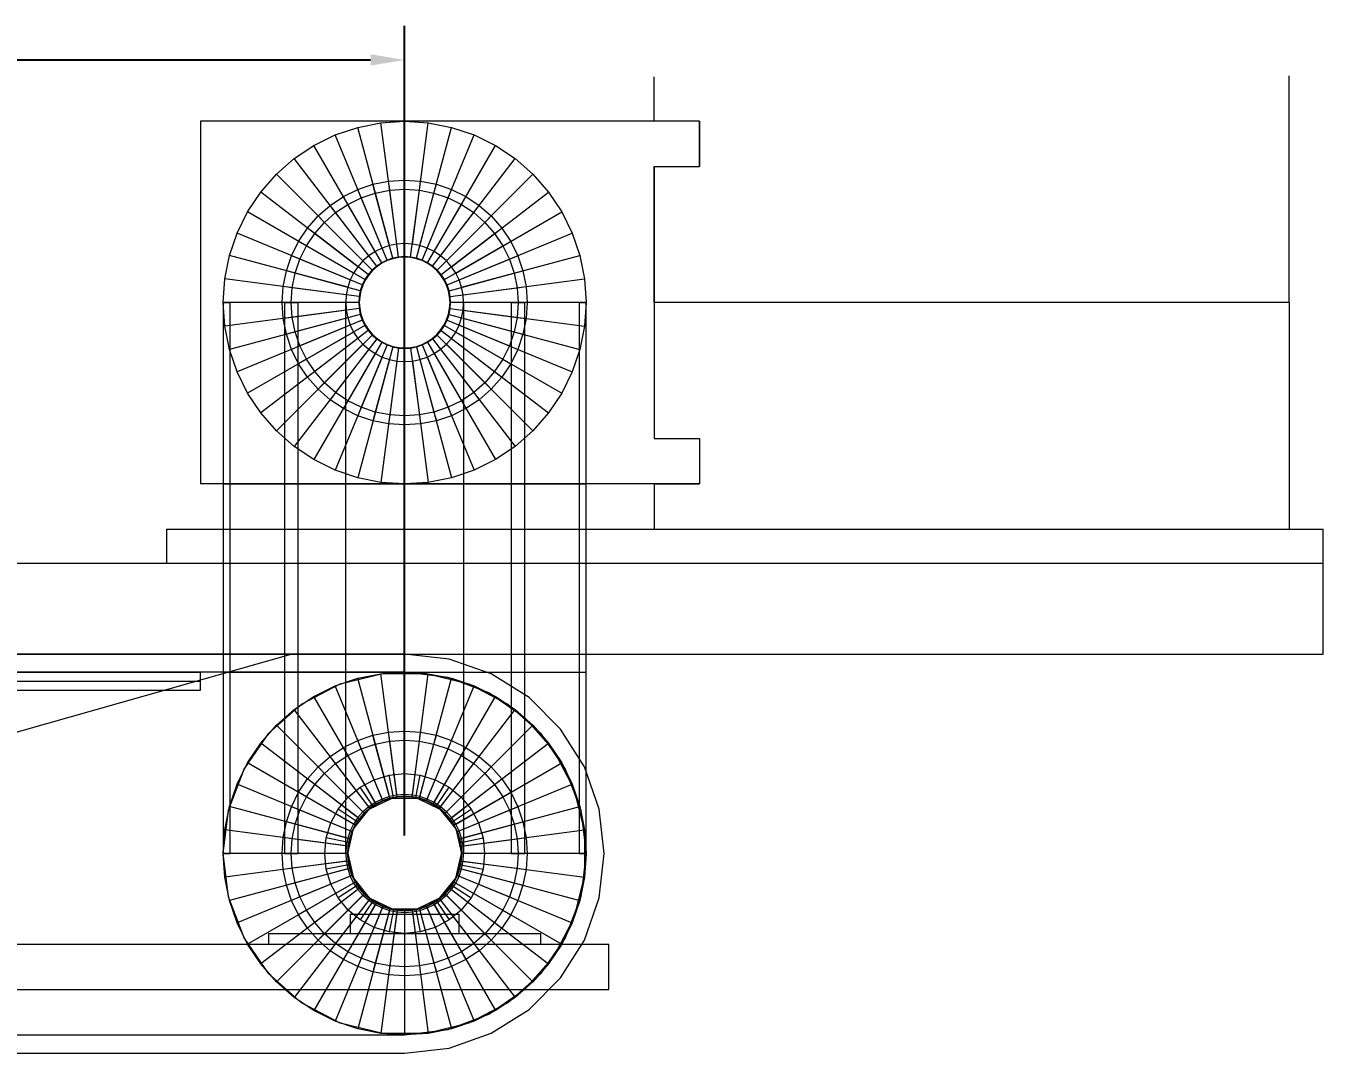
# Model space of a CAD drawing. Header units: millimetres. Extents: x -1970 to 34302, y -80068 to 6837.
# Drawn here: x 2833 to 3405, y -68406 to -67953 of the extents above; entities that cross this region are included whole.
import ezdxf

# ---------------------------------------------------------------- set-up
doc = ezdxf.new("R2010")
doc.units = ezdxf.units.MM
doc.layers.add('COTAS_O', color=1, linetype='Continuous', lineweight=0)
doc.layers.add('R22_BASE_lateral', color=7, linetype='Continuous', lineweight=0)
doc.dimstyles.new('R19_10', dxfattribs={"dimtxt": 25, "dimasz": 15, "dimexe": 15, "dimexo": 8, "dimgap": 10, "dimtad": 1, "dimtih": 1, "dimtoh": 1, "dimdsep": 46, "dimcen": 0.09, "dimadec": 0, "dimazin": 0, "dimtfac": 1, "dimtdec": 4, "dimtofl": 0, "dimtmove": 0, "dimatfit": 3, "dimfxl": 1, "dimtolj": 1, "dimtzin": 0, "dimarcsym": 0})

# ---------------------------------------------------------------- blocks, each defined once
blk = doc.blocks.new('*D49')
at = {"layer": 'COTAS_O', "color": 0, "lineweight": -2, "transparency": 16777216}
for p, q in [((500, -68310), (500, -67953)), ((3000, -68310), (3000, -67953)), ((515, -67968), (2985, -67968))]:
    blk.add_line(p, q, dxfattribs=at)
at = {"layer": 'COTAS_O', "color": 0, "transparency": 16777216}
for points in [[(515, -67965.5), (515, -67970.5), (500, -67968)], [(2985, -67965.5), (2985, -67970.5), (3000, -67968)]]:
    blk.add_solid(points, dxfattribs=at)
at = {"layer": 'Defpoints', "color": 0, "transparency": 16777216}
for p in [(3000, -67968), (500, -68318), (3000, -68318)]:
    blk.add_point(p, dxfattribs=at)

msp = doc.modelspace()

# ---------------------------------------------------------------- linework, layer by layer
at = {"layer": 'R22_BASE_lateral'}
for p, q in [((3110, -67978.779), (3110, -67975.422)), ((3390, -67976.921), (3390, -67975)), ((3110, -67985.379), (3110, -67978.779)), ((3390, -67982.612), (3390, -67976.921)), ((3110, -67995), (3110, -67985.379)), ((3390, -67991.853), (3390, -67982.612)), ((3390, -68004.289), (3390, -67991.853)), ((3130, -67995), (2910, -67995)), ((2910, -67995), (2910, -68155)), ((2969.385, -68001.09), (2979.294, -67997.726)), ((2979.294, -67997.726), (2989.558, -67995.684)), ((2993.271, -68049.886), (2979.294, -67997.726)), ((2989.558, -67995.684), (3000, -67995)), ((2996.606, -68049.222), (2989.558, -67995.684)), ((3000, -68049), (3000, -67995)), ((3000, -67995), (3010.442, -67995.684)), ((3003.394, -68049.222), (3010.442, -67995.684)), ((3006.729, -68049.886), (3020.706, -67997.726)), ((3010.442, -67995.684), (3020.706, -67997.726)), ((3020.706, -67997.726), (3030.615, -68001.09)), ((3130, -67995), (3110, -67995)), ((3130, -67997.498), (3130, -67995)), ((3130, -67995), (3130, -68015)), ((3130, -68000.123), (3130, -67997.498)), ((2960, -68005.718), (2969.385, -68001.09)), ((2990.05, -68050.979), (2969.385, -68001.09)), ((3009.95, -68050.979), (3030.615, -68001.09)), ((3030.615, -68001.09), (3040, -68005.718)), ((3130, -68002.871), (3130, -68000.123)), ((3130, -68005.737), (3130, -68002.871)), ((3390, -68019.443), (3390, -68004.289)), ((2951.299, -68011.532), (2960, -68005.718)), ((2987, -68052.483), (2960, -68005.718)), ((3013, -68052.483), (3040, -68005.718)), ((3040, -68005.718), (3048.701, -68011.532)), ((3130, -68008.718), (3130, -68005.737)), ((3130, -68011.807), (3130, -68008.718)), ((2943.431, -68018.431), (2951.299, -68011.532)), ((2984.172, -68054.373), (2951.299, -68011.532)), ((3015.828, -68054.373), (3048.701, -68011.532)), ((3048.701, -68011.532), (3056.569, -68018.431)), ((3110, -68022.597), (3110, -68015)), ((3110, -68015), (3130, -68015)), ((3110, -68015), (3110, -68135)), ((3130, -68015), (3130, -68011.807)), ((2936.532, -68026.299), (2943.431, -68018.431)), ((2981.615, -68056.615), (2943.431, -68018.431)), ((2986.024, -68022.84), (2992.952, -68021.462)), ((2992.952, -68021.462), (3000, -68021)), ((2993.474, -68025.428), (2992.952, -68021.462)), ((3000, -68025), (3000, -68021)), ((3000, -68021), (3007.048, -68021.462)), ((3006.526, -68025.428), (3007.048, -68021.462)), ((3007.048, -68021.462), (3013.976, -68022.84)), ((3018.385, -68056.615), (3056.569, -68018.431)), ((3056.569, -68018.431), (3063.468, -68026.299)), ((3390, -68036.732), (3390, -68019.443)), ((2930.718, -68035), (2936.532, -68026.299)), ((2979.373, -68059.172), (2936.532, -68026.299)), ((2973, -68028.235), (2979.335, -68025.111)), ((2979.335, -68025.111), (2986.024, -68022.84)), ((2980.866, -68028.806), (2979.335, -68025.111)), ((2980.866, -68028.806), (2987.059, -68026.704)), ((2987.059, -68026.704), (2986.024, -68022.84)), ((2987.059, -68026.704), (2993.474, -68025.428)), ((2994.759, -68055.44), (2987.059, -68026.704)), ((2993.474, -68025.428), (3000, -68025)), ((2997.357, -68054.923), (2993.474, -68025.428)), ((3000, -68054.75), (3000, -68025)), ((3000, -68025), (3006.526, -68025.428)), ((3002.643, -68054.923), (3006.526, -68025.428)), ((3005.241, -68055.44), (3012.941, -68026.704)), ((3006.526, -68025.428), (3012.941, -68026.704)), ((3012.941, -68026.704), (3013.976, -68022.84)), ((3012.941, -68026.704), (3019.134, -68028.806)), ((3013.976, -68022.84), (3020.665, -68025.111)), ((3019.134, -68028.806), (3020.665, -68025.111)), ((3020.627, -68059.172), (3063.468, -68026.299)), ((3020.665, -68025.111), (3027, -68028.235)), ((3063.468, -68026.299), (3069.282, -68035)), ((3110, -68030.637), (3110, -68022.597)), ((2961.816, -68036.816), (2967.127, -68032.159)), ((2967.127, -68032.159), (2973, -68028.235)), ((2969.562, -68035.332), (2967.127, -68032.159)), ((2969.562, -68035.332), (2975, -68031.699)), ((2975, -68031.699), (2973, -68028.235)), ((2975, -68031.699), (2980.866, -68028.806)), ((2989.875, -68057.463), (2975, -68031.699)), ((2992.251, -68056.291), (2980.866, -68028.806)), ((3007.749, -68056.291), (3019.134, -68028.806)), ((3010.125, -68057.463), (3025, -68031.699)), ((3019.134, -68028.806), (3025, -68031.699)), ((3025, -68031.699), (3027, -68028.235)), ((3025, -68031.699), (3030.438, -68035.332)), ((3027, -68028.235), (3032.873, -68032.159)), ((3030.438, -68035.332), (3032.873, -68032.159)), ((3032.873, -68032.159), (3038.184, -68036.816)), ((3110, -68039.052), (3110, -68030.637)), ((2926.09, -68044.385), (2930.718, -68035)), ((2977.483, -68062), (2930.718, -68035)), ((2957.159, -68042.127), (2961.816, -68036.816)), ((2964.645, -68039.645), (2961.816, -68036.816)), ((2964.645, -68039.645), (2969.562, -68035.332)), ((2987.673, -68058.935), (2969.562, -68035.332)), ((3012.327, -68058.935), (3030.438, -68035.332)), ((3022.517, -68062), (3069.282, -68035)), ((3030.438, -68035.332), (3035.355, -68039.645)), ((3035.355, -68039.645), (3038.184, -68036.816)), ((3038.184, -68036.816), (3042.841, -68042.127)), ((3069.282, -68035), (3073.91, -68044.385)), ((3110, -68047.77), (3110, -68039.052)), ((3390, -68055.491), (3390, -68036.732)), ((2922.726, -68054.294), (2926.09, -68044.385)), ((2975.979, -68065.05), (2926.09, -68044.385)), ((2953.235, -68048), (2957.159, -68042.127)), ((2956.699, -68050), (2960.332, -68044.562)), ((2960.332, -68044.562), (2957.159, -68042.127)), ((2960.332, -68044.562), (2964.645, -68039.645)), ((2983.935, -68062.673), (2960.332, -68044.562)), ((2985.681, -68060.681), (2964.645, -68039.645)), ((3014.319, -68060.681), (3035.355, -68039.645)), ((3016.065, -68062.673), (3039.668, -68044.562)), ((3024.021, -68065.05), (3073.91, -68044.385)), ((3035.355, -68039.645), (3039.668, -68044.562)), ((3039.668, -68044.562), (3042.841, -68042.127)), ((3039.668, -68044.562), (3043.301, -68050)), ((3042.841, -68042.127), (3046.765, -68048)), ((3073.91, -68044.385), (3077.274, -68054.294)), ((2950.111, -68054.335), (2953.235, -68048)), ((2956.699, -68050), (2953.235, -68048)), ((2953.806, -68055.866), (2956.699, -68050)), ((2982.463, -68064.875), (2956.699, -68050)), ((2990.05, -68050.979), (2987, -68052.483)), ((2993.271, -68049.886), (2990.05, -68050.979)), ((2996.606, -68049.222), (2993.271, -68049.886)), ((3000, -68049), (2996.606, -68049.222)), ((3003.394, -68049.222), (3000, -68049)), ((3006.729, -68049.886), (3003.394, -68049.222)), ((3009.95, -68050.979), (3006.729, -68049.886)), ((3013, -68052.483), (3009.95, -68050.979)), ((3017.537, -68064.875), (3043.301, -68050)), ((3043.301, -68050), (3046.765, -68048)), ((3043.301, -68050), (3046.194, -68055.866)), ((3046.765, -68048), (3049.889, -68054.335)), ((3110, -68056.718), (3110, -68047.77)), ((2920.684, -68064.558), (2922.726, -68054.294)), ((2974.886, -68068.271), (2922.726, -68054.294)), ((2947.84, -68061.024), (2950.111, -68054.335)), ((2953.806, -68055.866), (2950.111, -68054.335)), ((2951.704, -68062.059), (2953.806, -68055.866)), ((2981.291, -68067.251), (2953.806, -68055.866)), ((2981.615, -68056.615), (2979.373, -68059.172)), ((2984.172, -68054.373), (2981.615, -68056.615)), ((2987, -68052.483), (2984.172, -68054.373)), ((2992.251, -68056.291), (2989.875, -68057.463)), ((2992.346, -68056.522), (2990, -68057.679)), ((2994.759, -68055.44), (2992.251, -68056.291)), ((2994.824, -68055.681), (2992.346, -68056.522)), ((2997.357, -68054.923), (2994.759, -68055.44)), ((2997.389, -68055.171), (2994.824, -68055.681)), ((3000, -68054.75), (2997.357, -68054.923)), ((3000, -68055), (2997.389, -68055.171)), ((3002.643, -68054.923), (3000, -68054.75)), ((3002.611, -68055.171), (3000, -68055)), ((3005.176, -68055.681), (3002.611, -68055.171)), ((3005.241, -68055.44), (3002.643, -68054.923)), ((3007.654, -68056.522), (3005.176, -68055.681)), ((3007.749, -68056.291), (3005.241, -68055.44)), ((3010, -68057.679), (3007.654, -68056.522)), ((3010.125, -68057.463), (3007.749, -68056.291)), ((3015.828, -68054.373), (3013, -68052.483)), ((3018.385, -68056.615), (3015.828, -68054.373)), ((3020.627, -68059.172), (3018.385, -68056.615)), ((3018.709, -68067.251), (3046.194, -68055.866)), ((3025.114, -68068.271), (3077.274, -68054.294)), ((3046.194, -68055.866), (3049.889, -68054.335)), ((3046.194, -68055.866), (3048.296, -68062.059)), ((3049.889, -68054.335), (3052.16, -68061.024)), ((3077.274, -68054.294), (3079.316, -68064.558)), ((3110, -68065.82), (3110, -68056.718)), ((3390, -68075), (3390, -68055.491)), ((2946.462, -68067.952), (2947.84, -68061.024)), ((2951.704, -68062.059), (2947.84, -68061.024)), ((2950.428, -68068.474), (2951.704, -68062.059)), ((2980.44, -68069.759), (2951.704, -68062.059)), ((2977.483, -68062), (2975.979, -68065.05)), ((2979.373, -68059.172), (2977.483, -68062)), ((2985.681, -68060.681), (2983.935, -68062.673)), ((2985.858, -68060.858), (2984.133, -68062.825)), ((2987.673, -68058.935), (2985.681, -68060.681)), ((2987.825, -68059.133), (2985.858, -68060.858)), ((2989.875, -68057.463), (2987.673, -68058.935)), ((2990, -68057.679), (2987.825, -68059.133)), ((3012.175, -68059.133), (3010, -68057.679)), ((3012.327, -68058.935), (3010.125, -68057.463)), ((3014.142, -68060.858), (3012.175, -68059.133)), ((3014.319, -68060.681), (3012.327, -68058.935)), ((3015.867, -68062.825), (3014.142, -68060.858)), ((3016.065, -68062.673), (3014.319, -68060.681)), ((3019.56, -68069.759), (3048.296, -68062.059)), ((3022.517, -68062), (3020.627, -68059.172)), ((3024.021, -68065.05), (3022.517, -68062)), ((3048.296, -68062.059), (3052.16, -68061.024)), ((3048.296, -68062.059), (3049.572, -68068.474)), ((3052.16, -68061.024), (3053.538, -68067.952)), ((2920, -68075), (2920.684, -68064.558)), ((2974.222, -68071.606), (2920.684, -68064.558)), ((2946, -68075), (2946.462, -68067.952)), ((2950.428, -68068.474), (2946.462, -68067.952)), ((2975.979, -68065.05), (2974.886, -68068.271)), ((2981.291, -68067.251), (2980.44, -68069.759)), ((2981.522, -68067.346), (2980.681, -68069.824)), ((2982.463, -68064.875), (2981.291, -68067.251)), ((2982.679, -68065), (2981.522, -68067.346)), ((2983.935, -68062.673), (2982.463, -68064.875)), ((2984.133, -68062.825), (2982.679, -68065)), ((3017.321, -68065), (3015.867, -68062.825)), ((3017.537, -68064.875), (3016.065, -68062.673)), ((3018.478, -68067.346), (3017.321, -68065)), ((3018.709, -68067.251), (3017.537, -68064.875)), ((3019.319, -68069.824), (3018.478, -68067.346)), ((3019.56, -68069.759), (3018.709, -68067.251)), ((3025.114, -68068.271), (3024.021, -68065.05)), ((3025.778, -68071.606), (3079.316, -68064.558)), ((3049.572, -68068.474), (3053.538, -68067.952)), ((3053.538, -68067.952), (3054, -68075)), ((3079.316, -68064.558), (3080, -68075)), ((3110, -68075), (3110, -68065.82)), ((2950, -68075), (2950.428, -68068.474)), ((2979.923, -68072.357), (2950.428, -68068.474)), ((2974.222, -68071.606), (2974, -68075)), ((2974.886, -68068.271), (2974.222, -68071.606)), ((2979.923, -68072.357), (2979.75, -68075)), ((2980.44, -68069.759), (2979.923, -68072.357)), ((2980.171, -68072.389), (2980, -68075)), ((2980.681, -68069.824), (2980.171, -68072.389)), ((3019.829, -68072.389), (3019.319, -68069.824)), ((3020.077, -68072.357), (3019.56, -68069.759)), ((3020, -68075), (3019.829, -68072.389)), ((3020.077, -68072.357), (3049.572, -68068.474)), ((3020.25, -68075), (3020.077, -68072.357)), ((3025.778, -68071.606), (3025.114, -68068.271)), ((3026, -68075), (3025.778, -68071.606)), ((3049.572, -68068.474), (3050, -68075)), ((2974, -68075), (2920, -68075)), ((2920.684, -68085.442), (2920, -68075)), ((2920, -68075), (2920, -68318)), ((2920, -68075), (2923, -68075)), ((2974.222, -68078.394), (2920.684, -68085.442)), ((2923, -68318), (2923, -68075)), ((2950, -68075), (2946, -68075)), ((2946.462, -68082.048), (2946, -68075)), ((2947, -68075), (2953, -68075)), ((2947, -68075), (2947, -68318)), ((2979.75, -68075), (2950, -68075)), ((2950.428, -68081.526), (2950, -68075)), ((2979.923, -68077.643), (2950.428, -68081.526)), ((2953, -68318), (2953, -68075)), ((2974, -68075), (2974.222, -68078.394)), ((2974, -68318), (2974, -68075)), ((2974.222, -68078.394), (2974.886, -68081.729)), ((2979.75, -68075), (2979.923, -68077.643)), ((2979.923, -68077.643), (2980.44, -68080.241)), ((2980, -68075), (2980.171, -68077.611)), ((2980.171, -68077.611), (2980.681, -68080.176)), ((3019.319, -68080.176), (3019.829, -68077.611)), ((3019.56, -68080.241), (3020.077, -68077.643)), ((3019.829, -68077.611), (3020, -68075)), ((3020.077, -68077.643), (3020.25, -68075)), ((3020.077, -68077.643), (3049.572, -68081.526)), ((3050, -68075), (3020.25, -68075)), ((3025.114, -68081.729), (3025.778, -68078.394)), ((3025.778, -68078.394), (3026, -68075)), ((3025.778, -68078.394), (3079.316, -68085.442)), ((3080, -68075), (3026, -68075)), ((3026, -68075), (3026, -68318)), ((3047, -68075), (3053, -68075)), ((3047, -68075), (3047, -68318)), ((3050, -68075), (3049.572, -68081.526)), ((3054, -68075), (3050, -68075)), ((3053, -68318), (3053, -68075)), ((3054, -68075), (3053.538, -68082.048)), ((3077, -68075), (3080, -68075)), ((3077, -68075), (3077, -68318)), ((3080, -68075), (3079.316, -68085.442)), ((3080, -68318), (3080, -68075)), ((3390, -68075), (3110, -68075)), ((3110, -68075), (3110, -68084.18)), ((3390, -68075), (3390, -68094.509)), ((2974.886, -68081.729), (2922.726, -68095.706)), ((2975.979, -68084.95), (2926.09, -68105.615)), ((2950.428, -68081.526), (2946.462, -68082.048)), ((2947.84, -68088.976), (2946.462, -68082.048)), ((2951.704, -68087.941), (2950.428, -68081.526)), ((2980.44, -68080.241), (2951.704, -68087.941)), ((2981.291, -68082.749), (2953.806, -68094.134)), ((2982.463, -68085.125), (2956.699, -68100)), ((2974.886, -68081.729), (2975.979, -68084.95)), ((2975.979, -68084.95), (2977.483, -68088)), ((2980.44, -68080.241), (2981.291, -68082.749)), ((2980.681, -68080.176), (2981.522, -68082.654)), ((2981.291, -68082.749), (2982.463, -68085.125)), ((2981.522, -68082.654), (2982.679, -68085)), ((2982.463, -68085.125), (2983.935, -68087.327)), ((2982.679, -68085), (2984.133, -68087.175)), ((3015.867, -68087.175), (3017.321, -68085)), ((3016.065, -68087.327), (3017.537, -68085.125)), ((3017.321, -68085), (3018.478, -68082.654)), ((3017.537, -68085.125), (3018.709, -68082.749)), ((3017.537, -68085.125), (3043.301, -68100)), ((3018.478, -68082.654), (3019.319, -68080.176)), ((3018.709, -68082.749), (3019.56, -68080.241)), ((3018.709, -68082.749), (3046.194, -68094.134)), ((3019.56, -68080.241), (3048.296, -68087.941)), ((3022.517, -68088), (3024.021, -68084.95)), ((3024.021, -68084.95), (3025.114, -68081.729)), ((3024.021, -68084.95), (3073.91, -68105.615)), ((3025.114, -68081.729), (3077.274, -68095.706)), ((3049.572, -68081.526), (3048.296, -68087.941)), ((3049.572, -68081.526), (3053.538, -68082.048)), ((3053.538, -68082.048), (3052.16, -68088.976)), ((3110, -68084.18), (3110, -68093.282)), ((2922.726, -68095.706), (2920.684, -68085.442)), ((2977.483, -68088), (2930.718, -68115)), ((2979.373, -68090.828), (2936.532, -68123.701)), ((2951.704, -68087.941), (2947.84, -68088.976)), ((2950.111, -68095.665), (2947.84, -68088.976)), ((2953.806, -68094.134), (2951.704, -68087.941)), ((2983.935, -68087.327), (2960.332, -68105.438)), ((2985.681, -68089.319), (2964.645, -68110.355)), ((2987.673, -68091.065), (2969.562, -68114.668)), ((2977.483, -68088), (2979.373, -68090.828)), ((2979.373, -68090.828), (2981.615, -68093.385)), ((2983.935, -68087.327), (2985.681, -68089.319)), ((2984.133, -68087.175), (2985.858, -68089.142)), ((2985.681, -68089.319), (2987.673, -68091.065)), ((2985.858, -68089.142), (2987.825, -68090.867)), ((2987.673, -68091.065), (2989.875, -68092.537)), ((2987.825, -68090.867), (2990, -68092.321)), ((3010, -68092.321), (3012.175, -68090.867)), ((3010.125, -68092.537), (3012.327, -68091.065)), ((3012.175, -68090.867), (3014.142, -68089.142)), ((3012.327, -68091.065), (3014.319, -68089.319)), ((3012.327, -68091.065), (3030.438, -68114.668)), ((3014.142, -68089.142), (3015.867, -68087.175)), ((3014.319, -68089.319), (3016.065, -68087.327)), ((3014.319, -68089.319), (3035.355, -68110.355)), ((3016.065, -68087.327), (3039.668, -68105.438)), ((3018.385, -68093.385), (3020.627, -68090.828)), ((3020.627, -68090.828), (3022.517, -68088)), ((3020.627, -68090.828), (3063.468, -68123.701)), ((3022.517, -68088), (3069.282, -68115)), ((3048.296, -68087.941), (3046.194, -68094.134)), ((3048.296, -68087.941), (3052.16, -68088.976)), ((3052.16, -68088.976), (3049.889, -68095.665)), ((3079.316, -68085.442), (3077.274, -68095.706)), ((2926.09, -68105.615), (2922.726, -68095.706)), ((2981.615, -68093.385), (2943.431, -68131.569)), ((2953.806, -68094.134), (2950.111, -68095.665)), ((2953.235, -68102), (2950.111, -68095.665)), ((2984.172, -68095.627), (2951.299, -68138.468)), ((2956.699, -68100), (2953.806, -68094.134)), ((2989.875, -68092.537), (2975, -68118.301)), ((2992.251, -68093.709), (2980.866, -68121.194)), ((2981.615, -68093.385), (2984.172, -68095.627)), ((2984.172, -68095.627), (2987, -68097.517)), ((2994.759, -68094.56), (2987.059, -68123.296)), ((2989.875, -68092.537), (2992.251, -68093.709)), ((2990, -68092.321), (2992.346, -68093.478)), ((2992.251, -68093.709), (2994.759, -68094.56)), ((2992.346, -68093.478), (2994.824, -68094.319)), ((2997.357, -68095.077), (2993.474, -68124.572)), ((2994.759, -68094.56), (2997.357, -68095.077)), ((2994.824, -68094.319), (2997.389, -68094.829)), ((2997.357, -68095.077), (3000, -68095.25)), ((2997.389, -68094.829), (3000, -68095)), ((3000, -68095), (3002.611, -68094.829)), ((3000, -68095.25), (3002.643, -68095.077)), ((3000, -68095.25), (3000, -68125)), ((3002.611, -68094.829), (3005.176, -68094.319)), ((3002.643, -68095.077), (3005.241, -68094.56)), ((3002.643, -68095.077), (3006.526, -68124.572)), ((3005.176, -68094.319), (3007.654, -68093.478)), ((3005.241, -68094.56), (3007.749, -68093.709)), ((3005.241, -68094.56), (3012.941, -68123.296)), ((3007.654, -68093.478), (3010, -68092.321)), ((3007.749, -68093.709), (3010.125, -68092.537)), ((3007.749, -68093.709), (3019.134, -68121.194)), ((3010.125, -68092.537), (3025, -68118.301)), ((3013, -68097.517), (3015.828, -68095.627)), ((3015.828, -68095.627), (3018.385, -68093.385)), ((3015.828, -68095.627), (3048.701, -68138.468)), ((3018.385, -68093.385), (3056.569, -68131.569)), ((3046.194, -68094.134), (3043.301, -68100)), ((3046.194, -68094.134), (3049.889, -68095.665)), ((3049.889, -68095.665), (3046.765, -68102)), ((3077.274, -68095.706), (3073.91, -68105.615)), ((3110, -68093.282), (3110, -68102.23)), ((3390, -68094.509), (3390, -68113.268)), ((2956.699, -68100), (2953.235, -68102)), ((2957.159, -68107.873), (2953.235, -68102)), ((2960.332, -68105.438), (2956.699, -68100)), ((2987, -68097.517), (2960, -68144.282)), ((2990.05, -68099.021), (2969.385, -68148.91)), ((2993.271, -68100.114), (2979.294, -68152.274)), ((2987, -68097.517), (2990.05, -68099.021)), ((2996.606, -68100.778), (2989.558, -68154.316)), ((2990.05, -68099.021), (2993.271, -68100.114)), ((2993.271, -68100.114), (2996.606, -68100.778)), ((2996.606, -68100.778), (3000, -68101)), ((3000, -68101), (3003.394, -68100.778)), ((3000, -68101), (3000, -68155)), ((3003.394, -68100.778), (3006.729, -68100.114)), ((3003.394, -68100.778), (3010.442, -68154.316)), ((3006.729, -68100.114), (3009.95, -68099.021)), ((3006.729, -68100.114), (3020.706, -68152.274)), ((3009.95, -68099.021), (3013, -68097.517)), ((3009.95, -68099.021), (3030.615, -68148.91)), ((3013, -68097.517), (3040, -68144.282)), ((3043.301, -68100), (3039.668, -68105.438)), ((3046.765, -68102), (3042.841, -68107.873)), ((3043.301, -68100), (3046.765, -68102)), ((3110, -68102.23), (3110, -68110.948)), ((2930.718, -68115), (2926.09, -68105.615)), ((2960.332, -68105.438), (2957.159, -68107.873)), ((2961.816, -68113.184), (2957.159, -68107.873)), ((2964.645, -68110.355), (2960.332, -68105.438)), ((3039.668, -68105.438), (3035.355, -68110.355)), ((3042.841, -68107.873), (3038.184, -68113.184)), ((3039.668, -68105.438), (3042.841, -68107.873)), ((3073.91, -68105.615), (3069.282, -68115)), ((2964.645, -68110.355), (2961.816, -68113.184)), ((2967.127, -68117.841), (2961.816, -68113.184)), ((2969.562, -68114.668), (2964.645, -68110.355)), ((3035.355, -68110.355), (3030.438, -68114.668)), ((3038.184, -68113.184), (3032.873, -68117.841)), ((3035.355, -68110.355), (3038.184, -68113.184)), ((3110, -68110.948), (3110, -68119.363)), ((3390, -68113.268), (3390, -68130.557)), ((2936.532, -68123.701), (2930.718, -68115)), ((2969.562, -68114.668), (2967.127, -68117.841)), ((2973, -68121.765), (2967.127, -68117.841)), ((2975, -68118.301), (2969.562, -68114.668)), ((2975, -68118.301), (2973, -68121.765)), ((2980.866, -68121.194), (2975, -68118.301)), ((3025, -68118.301), (3019.134, -68121.194)), ((3030.438, -68114.668), (3025, -68118.301)), ((3025, -68118.301), (3027, -68121.765)), ((3032.873, -68117.841), (3027, -68121.765)), ((3030.438, -68114.668), (3032.873, -68117.841)), ((3069.282, -68115), (3063.468, -68123.701)), ((3110, -68119.363), (3110, -68127.403)), ((2943.431, -68131.569), (2936.532, -68123.701)), ((2979.335, -68124.889), (2973, -68121.765)), ((2980.866, -68121.194), (2979.335, -68124.889)), ((2986.024, -68127.16), (2979.335, -68124.889)), ((2987.059, -68123.296), (2980.866, -68121.194)), ((2987.059, -68123.296), (2986.024, -68127.16)), ((2993.474, -68124.572), (2987.059, -68123.296)), ((2993.474, -68124.572), (2992.952, -68128.538)), ((3000, -68125), (2993.474, -68124.572)), ((3006.526, -68124.572), (3000, -68125)), ((3000, -68125), (3000, -68129)), ((3012.941, -68123.296), (3006.526, -68124.572)), ((3006.526, -68124.572), (3007.048, -68128.538)), ((3019.134, -68121.194), (3012.941, -68123.296)), ((3012.941, -68123.296), (3013.976, -68127.16)), ((3020.665, -68124.889), (3013.976, -68127.16)), ((3019.134, -68121.194), (3020.665, -68124.889)), ((3027, -68121.765), (3020.665, -68124.889)), ((3063.468, -68123.701), (3056.569, -68131.569)), ((2992.952, -68128.538), (2986.024, -68127.16)), ((3000, -68129), (2992.952, -68128.538)), ((3007.048, -68128.538), (3000, -68129)), ((3013.976, -68127.16), (3007.048, -68128.538)), ((3110, -68127.403), (3110, -68135)), ((3390, -68130.557), (3390, -68145.711)), ((2951.299, -68138.468), (2943.431, -68131.569)), ((3056.569, -68131.569), (3048.701, -68138.468)), ((3110, -68135), (3130, -68135)), ((3130, -68135), (3130, -68155)), ((3130, -68135), (3130, -68138.193)), ((2960, -68144.282), (2951.299, -68138.468)), ((3048.701, -68138.468), (3040, -68144.282)), ((3130, -68138.193), (3130, -68141.282)), ((3130, -68141.282), (3130, -68144.263)), ((2969.385, -68148.91), (2960, -68144.282)), ((3040, -68144.282), (3030.615, -68148.91)), ((3130, -68144.263), (3130, -68147.129)), ((3130, -68147.129), (3130, -68149.877)), ((3390, -68145.711), (3390, -68158.147)), ((2979.294, -68152.274), (2969.385, -68148.91)), ((2989.558, -68154.316), (2979.294, -68152.274)), ((3020.706, -68152.274), (3010.442, -68154.316)), ((3030.615, -68148.91), (3020.706, -68152.274)), ((3130, -68149.877), (3130, -68152.502)), ((3130, -68152.502), (3130, -68155)), ((3130, -68155), (2910, -68155)), ((2920, -68155), (3080, -68155)), ((2920, -68155), (2920, -68238)), ((3000, -68155), (2989.558, -68154.316)), ((3010.442, -68154.316), (3000, -68155)), ((3080, -68238), (3080, -68155)), ((3110, -68155), (3130, -68155)), ((3110, -68155), (3110, -68164.621)), ((3390, -68158.147), (3390, -68167.388)), ((3110, -68164.621), (3110, -68171.221)), ((3390, -68167.388), (3390, -68173.079)), ((2895, -68175), (3405, -68175)), ((2895, -68175), (2895, -68190)), ((3110, -68171.221), (3110, -68174.578)), ((3390, -68173.079), (3390, -68175)), ((3405, -68190), (3405, -68175)), ((2480, -68190), (3405, -68190)), ((2895, -68190), (3405, -68190)), ((3405, -68230), (3405, -68190)), ((3000, -68230), (500, -68230)), ((2480, -68230), (3405, -68230)), ((2500, -68358), (2950, -68230)), ((2950, -68230), (2500, -68230)), ((3019.582, -68232.206), (3000, -68230)), ((3038.182, -68238.715), (3019.582, -68232.206)), ((3000, -68238), (500, -68238)), ((590, -68238), (2910, -68238)), ((2910, -68242), (2910, -68238)), ((2920, -68238), (3080, -68238)), ((2971.632, -68243.199), (2990.357, -68238.583)), ((2979.294, -68240.726), (2989.558, -68238.684)), ((2989.558, -68238.684), (3000, -68238)), ((2996.606, -68292.222), (2989.558, -68238.684)), ((2990.357, -68238.583), (3009.643, -68238.583)), ((3019.145, -68240.325), (3000, -68238)), ((3000, -68292), (3000, -68238)), ((3000, -68238), (3010.442, -68238.684)), ((3003.394, -68292.222), (3010.442, -68238.684)), ((3009.643, -68238.583), (3028.368, -68243.199)), ((3010.442, -68238.684), (3020.706, -68240.726)), ((3054.867, -68249.199), (3038.182, -68238.715)), ((590, -68242), (2910, -68242)), ((2910, -68246), (2910, -68242)), ((2954.555, -68252.161), (2971.632, -68243.199)), ((2960, -68248.718), (2969.385, -68244.09)), ((2969.385, -68244.09), (2979.294, -68240.726)), ((2990.05, -68293.979), (2969.385, -68244.09)), ((2993.271, -68292.886), (2979.294, -68240.726)), ((3006.729, -68292.886), (3020.706, -68240.726)), ((3009.95, -68293.979), (3030.615, -68244.09)), ((3037.178, -68247.164), (3019.145, -68240.325)), ((3020.706, -68240.726), (3030.615, -68244.09)), ((3028.368, -68243.199), (3045.445, -68252.161)), ((3030.615, -68244.09), (3040, -68248.718)), ((590, -68246), (2910, -68246)), ((2951.299, -68254.532), (2960, -68248.718)), ((2987, -68295.483), (2960, -68248.718)), ((3013, -68295.483), (3040, -68248.718)), ((3053.05, -68258.119), (3037.178, -68247.164)), ((3040, -68248.718), (3048.701, -68254.532)), ((3068.801, -68263.133), (3054.867, -68249.199)), ((2940.119, -68264.95), (2954.555, -68252.161)), ((2943.431, -68261.431), (2951.299, -68254.532)), ((2984.172, -68297.373), (2951.299, -68254.532)), ((3015.828, -68297.373), (3048.701, -68254.532)), ((3045.445, -68252.161), (3059.881, -68264.95)), ((3048.701, -68254.532), (3056.569, -68261.431)), ((2936.532, -68269.299), (2943.431, -68261.431)), ((2981.615, -68299.615), (2943.431, -68261.431)), ((3018.385, -68299.615), (3056.569, -68261.431)), ((3065.839, -68272.555), (3053.05, -68258.119)), ((3056.569, -68261.431), (3063.468, -68269.299)), ((2929.164, -68280.822), (2940.119, -68264.95)), ((2973, -68271.235), (2979.335, -68268.111)), ((2979.335, -68268.111), (2986.024, -68265.84)), ((2980.866, -68271.806), (2979.335, -68268.111)), ((2986.024, -68265.84), (2992.952, -68264.462)), ((2987.059, -68269.704), (2986.024, -68265.84)), ((2992.952, -68264.462), (3000, -68264)), ((2993.474, -68268.428), (2992.952, -68264.462)), ((2993.474, -68268.428), (3000, -68268)), ((3000, -68268), (3000, -68264)), ((3000, -68264), (3007.048, -68264.462)), ((3000, -68292.75), (3000, -68268)), ((3000, -68268), (3006.526, -68268.428)), ((3006.526, -68268.428), (3007.048, -68264.462)), ((3007.048, -68264.462), (3013.976, -68265.84)), ((3012.941, -68269.704), (3013.976, -68265.84)), ((3013.976, -68265.84), (3020.665, -68268.111)), ((3019.134, -68271.806), (3020.665, -68268.111)), ((3020.665, -68268.111), (3027, -68271.235)), ((3059.881, -68264.95), (3070.836, -68280.822)), ((3079.285, -68279.818), (3068.801, -68263.133)), ((2930.718, -68278), (2936.532, -68269.299)), ((2979.373, -68302.172), (2936.532, -68269.299)), ((2967.127, -68275.159), (2973, -68271.235)), ((2975, -68274.699), (2973, -68271.235)), ((2975, -68274.699), (2980.866, -68271.806)), ((2980.866, -68271.806), (2987.059, -68269.704)), ((2990.337, -68294.672), (2980.866, -68271.806)), ((2987.059, -68269.704), (2993.474, -68268.428)), ((2993.465, -68293.61), (2987.059, -68269.704)), ((2996.704, -68292.966), (2993.474, -68268.428)), ((3003.296, -68292.966), (3006.526, -68268.428)), ((3006.526, -68268.428), (3012.941, -68269.704)), ((3006.535, -68293.61), (3012.941, -68269.704)), ((3009.663, -68294.672), (3019.134, -68271.806)), ((3012.941, -68269.704), (3019.134, -68271.806)), ((3019.134, -68271.806), (3025, -68274.699)), ((3020.627, -68302.172), (3063.468, -68269.299)), ((3025, -68274.699), (3027, -68271.235)), ((3027, -68271.235), (3032.873, -68275.159)), ((3063.468, -68269.299), (3069.282, -68278)), ((3074.801, -68289.632), (3065.839, -68272.555)), ((2926.09, -68287.385), (2930.718, -68278)), ((2977.483, -68305), (2930.718, -68278)), ((2957.159, -68285.127), (2961.816, -68279.816)), ((2961.816, -68279.816), (2967.127, -68275.159)), ((2964.645, -68282.645), (2961.816, -68279.816)), ((2964.645, -68282.645), (2969.562, -68278.332)), ((2969.562, -68278.332), (2967.127, -68275.159)), ((2969.562, -68278.332), (2975, -68274.699)), ((2984.629, -68297.968), (2969.562, -68278.332)), ((2987.375, -68296.133), (2975, -68274.699)), ((3012.625, -68296.133), (3025, -68274.699)), ((3015.371, -68297.968), (3030.438, -68278.332)), ((3022.517, -68305), (3069.282, -68278)), ((3025, -68274.699), (3030.438, -68278.332)), ((3030.438, -68278.332), (3032.873, -68275.159)), ((3030.438, -68278.332), (3035.355, -68282.645)), ((3032.873, -68275.159), (3038.184, -68279.816)), ((3035.355, -68282.645), (3038.184, -68279.816)), ((3038.184, -68279.816), (3042.841, -68285.127)), ((3069.282, -68278), (3073.91, -68287.385)), ((3085.794, -68298.418), (3079.285, -68279.818)), ((2922.325, -68298.855), (2929.164, -68280.822)), ((2953.235, -68291), (2957.159, -68285.127)), ((2960.332, -68287.562), (2957.159, -68285.127)), ((2960.332, -68287.562), (2964.645, -68282.645)), ((2982.146, -68300.146), (2964.645, -68282.645)), ((2980.416, -68288.691), (2986.51, -68285.433)), ((2986.51, -68285.433), (2993.123, -68283.427)), ((2990.337, -68294.672), (2986.51, -68285.433)), ((2993.123, -68283.427), (3000, -68282.75)), ((2995.074, -68293.235), (2993.123, -68283.427)), ((3000, -68292.75), (3000, -68282.75)), ((3000, -68282.75), (3006.877, -68283.427)), ((3004.926, -68293.235), (3006.877, -68283.427)), ((3006.877, -68283.427), (3013.49, -68285.433)), ((3009.663, -68294.672), (3013.49, -68285.433)), ((3013.49, -68285.433), (3019.584, -68288.691)), ((3017.854, -68300.146), (3035.355, -68282.645)), ((3035.355, -68282.645), (3039.668, -68287.562)), ((3039.668, -68287.562), (3042.841, -68285.127)), ((3042.841, -68285.127), (3046.765, -68291)), ((3070.836, -68280.822), (3077.675, -68298.855)), ((2922.726, -68297.294), (2926.09, -68287.385)), ((2975.979, -68308.05), (2926.09, -68287.385)), ((2950.111, -68297.335), (2953.235, -68291)), ((2956.699, -68293), (2953.235, -68291)), ((2956.699, -68293), (2960.332, -68287.562)), ((2979.968, -68302.629), (2960.332, -68287.562)), ((2975.074, -68293.074), (2980.416, -68288.691)), ((2985.972, -68297.005), (2980.416, -68288.691)), ((3014.028, -68297.005), (3019.584, -68288.691)), ((3019.584, -68288.691), (3024.926, -68293.074)), ((3020.032, -68302.629), (3039.668, -68287.562)), ((3024.021, -68308.05), (3073.91, -68287.385)), ((3039.668, -68287.562), (3043.301, -68293)), ((3043.301, -68293), (3046.765, -68291)), ((3046.765, -68291), (3049.889, -68297.335)), ((3073.91, -68287.385), (3077.274, -68297.294)), ((3079.417, -68308.357), (3074.801, -68289.632)), ((2953.806, -68298.866), (2956.699, -68293)), ((2978.133, -68305.375), (2956.699, -68293)), ((2970.691, -68298.416), (2975.074, -68293.074)), ((2982.146, -68300.146), (2975.074, -68293.074)), ((2987, -68295.483), (2984.172, -68297.373)), ((2984.413, -68298.454), (2994.437, -68293.627)), ((2987.375, -68296.133), (2984.629, -68297.968)), ((2987.5, -68296.349), (2984.781, -68298.166)), ((2990.337, -68294.672), (2985.972, -68297.005)), ((2990.05, -68293.979), (2987, -68295.483)), ((2990.337, -68294.672), (2987.375, -68296.133)), ((2990.433, -68294.903), (2987.5, -68296.349)), ((2993.271, -68292.886), (2990.05, -68293.979)), ((2995.074, -68293.235), (2990.337, -68294.672)), ((2993.465, -68293.61), (2990.337, -68294.672)), ((2993.53, -68293.852), (2990.433, -68294.903)), ((2996.606, -68292.222), (2993.271, -68292.886)), ((2996.704, -68292.966), (2993.465, -68293.61)), ((2996.737, -68293.214), (2993.53, -68293.852)), ((2994.437, -68293.627), (3005.563, -68293.627)), ((3000, -68292.75), (2995.074, -68293.235)), ((3000, -68292), (2996.606, -68292.222)), ((3000, -68292.75), (2996.704, -68292.966)), ((3000, -68293), (2996.737, -68293.214)), ((3003.394, -68292.222), (3000, -68292)), ((3004.926, -68293.235), (3000, -68292.75)), ((3003.296, -68292.966), (3000, -68292.75)), ((3003.263, -68293.214), (3000, -68293)), ((3006.47, -68293.852), (3003.263, -68293.214)), ((3006.535, -68293.61), (3003.296, -68292.966)), ((3006.729, -68292.886), (3003.394, -68292.222)), ((3009.663, -68294.672), (3004.926, -68293.235)), ((3005.563, -68293.627), (3015.587, -68298.454)), ((3009.567, -68294.903), (3006.47, -68293.852)), ((3009.663, -68294.672), (3006.535, -68293.61)), ((3009.95, -68293.979), (3006.729, -68292.886)), ((3012.5, -68296.349), (3009.567, -68294.903)), ((3014.028, -68297.005), (3009.663, -68294.672)), ((3012.625, -68296.133), (3009.663, -68294.672)), ((3013, -68295.483), (3009.95, -68293.979)), ((3015.219, -68298.166), (3012.5, -68296.349)), ((3015.371, -68297.968), (3012.625, -68296.133)), ((3015.828, -68297.373), (3013, -68295.483)), ((3017.854, -68300.146), (3024.926, -68293.074)), ((3021.867, -68305.375), (3043.301, -68293)), ((3024.926, -68293.074), (3029.309, -68298.416)), ((3043.301, -68293), (3046.194, -68298.866)), ((2920, -68318), (2922.325, -68298.855)), ((2920.684, -68307.558), (2922.726, -68297.294)), ((2974.886, -68311.271), (2922.726, -68297.294)), ((2947.84, -68304.024), (2950.111, -68297.335)), ((2953.806, -68298.866), (2950.111, -68297.335)), ((2951.704, -68305.059), (2953.806, -68298.866)), ((2976.672, -68308.337), (2953.806, -68298.866)), ((2967.433, -68304.51), (2970.691, -68298.416)), ((2979.005, -68303.972), (2970.691, -68298.416)), ((2977.476, -68307.153), (2984.413, -68298.454)), ((2979.373, -68302.172), (2977.483, -68305)), ((2979.968, -68302.629), (2978.133, -68305.375)), ((2982.146, -68300.146), (2979.005, -68303.972)), ((2981.615, -68299.615), (2979.373, -68302.172)), ((2982.146, -68300.146), (2979.968, -68302.629)), ((2982.322, -68300.322), (2980.166, -68302.781)), ((2984.172, -68297.373), (2981.615, -68299.615)), ((2985.972, -68297.005), (2982.146, -68300.146)), ((2984.629, -68297.968), (2982.146, -68300.146)), ((2984.781, -68298.166), (2982.322, -68300.322)), ((3017.854, -68300.146), (3014.028, -68297.005)), ((3017.678, -68300.322), (3015.219, -68298.166)), ((3017.854, -68300.146), (3015.371, -68297.968)), ((3015.587, -68298.454), (3022.524, -68307.153)), ((3018.385, -68299.615), (3015.828, -68297.373)), ((3019.834, -68302.781), (3017.678, -68300.322)), ((3020.995, -68303.972), (3017.854, -68300.146)), ((3020.032, -68302.629), (3017.854, -68300.146)), ((3020.627, -68302.172), (3018.385, -68299.615)), ((3021.867, -68305.375), (3020.032, -68302.629)), ((3022.517, -68305), (3020.627, -68302.172)), ((3020.995, -68303.972), (3029.309, -68298.416)), ((3023.328, -68308.337), (3046.194, -68298.866)), ((3025.114, -68311.271), (3077.274, -68297.294)), ((3029.309, -68298.416), (3032.567, -68304.51)), ((3046.194, -68298.866), (3049.889, -68297.335)), ((3046.194, -68298.866), (3048.296, -68305.059)), ((3049.889, -68297.335), (3052.16, -68304.024)), ((3077.274, -68297.294), (3079.316, -68307.558)), ((3077.675, -68298.855), (3080, -68318)), ((3088, -68318), (3085.794, -68298.418)), ((2920, -68318), (2920.684, -68307.558)), ((2974.222, -68314.606), (2920.684, -68307.558)), ((2946.462, -68310.952), (2947.84, -68304.024)), ((2951.704, -68305.059), (2947.84, -68304.024)), ((2950.428, -68311.474), (2951.704, -68305.059)), ((2975.61, -68311.465), (2951.704, -68305.059)), ((2965.427, -68311.123), (2967.433, -68304.51)), ((2976.672, -68308.337), (2967.433, -68304.51)), ((2975.979, -68308.05), (2974.886, -68311.271)), ((2975, -68318), (2977.476, -68307.153)), ((2976.672, -68308.337), (2975.235, -68313.074)), ((2976.672, -68308.337), (2975.61, -68311.465)), ((2977.483, -68305), (2975.979, -68308.05)), ((2979.005, -68303.972), (2976.672, -68308.337)), ((2978.133, -68305.375), (2976.672, -68308.337)), ((2978.349, -68305.5), (2976.903, -68308.433)), ((2980.166, -68302.781), (2978.349, -68305.5)), ((3021.651, -68305.5), (3019.834, -68302.781)), ((3023.328, -68308.337), (3020.995, -68303.972)), ((3023.097, -68308.433), (3021.651, -68305.5)), ((3023.328, -68308.337), (3021.867, -68305.375)), ((3024.021, -68308.05), (3022.517, -68305)), ((3022.524, -68307.153), (3025, -68318)), ((3023.328, -68308.337), (3032.567, -68304.51)), ((3024.765, -68313.074), (3023.328, -68308.337)), ((3024.39, -68311.465), (3023.328, -68308.337)), ((3025.114, -68311.271), (3024.021, -68308.05)), ((3024.39, -68311.465), (3048.296, -68305.059)), ((3025.778, -68314.606), (3079.316, -68307.558)), ((3032.567, -68304.51), (3034.573, -68311.123)), ((3048.296, -68305.059), (3052.16, -68304.024)), ((3048.296, -68305.059), (3049.572, -68311.474)), ((3052.16, -68304.024), (3053.538, -68310.952)), ((3079.316, -68307.558), (3080, -68318)), ((3079.417, -68327.643), (3079.417, -68308.357)), ((2946, -68318), (2946.462, -68310.952)), ((2950.428, -68311.474), (2946.462, -68310.952)), ((2950, -68318), (2950.428, -68311.474)), ((2974.966, -68314.704), (2950.428, -68311.474)), ((2964.75, -68318), (2965.427, -68311.123)), ((2975.235, -68313.074), (2965.427, -68311.123)), ((2974.886, -68311.271), (2974.222, -68314.606)), ((2975.235, -68313.074), (2974.75, -68318)), ((2975.61, -68311.465), (2974.966, -68314.704)), ((2975.852, -68311.53), (2975.214, -68314.737)), ((2976.903, -68308.433), (2975.852, -68311.53)), ((3024.148, -68311.53), (3023.097, -68308.433)), ((3024.786, -68314.737), (3024.148, -68311.53)), ((3025.034, -68314.704), (3024.39, -68311.465)), ((3024.765, -68313.074), (3034.573, -68311.123)), ((3025.25, -68318), (3024.765, -68313.074)), ((3025.034, -68314.704), (3049.572, -68311.474)), ((3025.778, -68314.606), (3025.114, -68311.271)), ((3034.573, -68311.123), (3035.25, -68318)), ((3049.572, -68311.474), (3053.538, -68310.952)), ((3049.572, -68311.474), (3050, -68318)), ((3053.538, -68310.952), (3054, -68318)), ((2922.325, -68337.145), (2920, -68318)), ((2974, -68318), (2920, -68318)), ((2920.684, -68328.442), (2920, -68318)), ((2920, -68318), (2923, -68318)), ((2950, -68318), (2946, -68318)), ((2946.462, -68325.048), (2946, -68318)), ((2947, -68318), (2953, -68318)), ((2974.75, -68318), (2950, -68318)), ((2950.428, -68324.526), (2950, -68318)), ((2974.75, -68318), (2964.75, -68318)), ((2965.427, -68324.877), (2964.75, -68318)), ((2974.222, -68314.606), (2974, -68318)), ((2974, -68318), (2974.222, -68321.394)), ((2974.966, -68314.704), (2974.75, -68318)), ((2974.75, -68318), (2975.235, -68322.926)), ((2974.75, -68318), (2974.966, -68321.296)), ((2975.214, -68314.737), (2975, -68318)), ((2975, -68318), (2977.476, -68328.847)), ((2975, -68318), (2975.214, -68321.263)), ((3022.524, -68328.847), (3025, -68318)), ((3024.765, -68322.926), (3025.25, -68318)), ((3025, -68318), (3024.786, -68314.737)), ((3024.786, -68321.263), (3025, -68318)), ((3025.25, -68318), (3025.034, -68314.704)), ((3025.034, -68321.296), (3025.25, -68318)), ((3035.25, -68318), (3025.25, -68318)), ((3050, -68318), (3025.25, -68318)), ((3026, -68318), (3025.778, -68314.606)), ((3025.778, -68321.394), (3026, -68318)), ((3080, -68318), (3026, -68318)), ((3035.25, -68318), (3034.573, -68324.877)), ((3047, -68318), (3053, -68318)), ((3050, -68318), (3049.572, -68324.526)), ((3054, -68318), (3050, -68318)), ((3054, -68318), (3053.538, -68325.048)), ((3077, -68318), (3080, -68318)), ((3080, -68318), (3077.675, -68337.145)), ((3080, -68318), (3079.316, -68328.442)), ((3085.794, -68337.582), (3088, -68318)), ((2974.222, -68321.394), (2920.684, -68328.442)), ((2974.886, -68324.729), (2922.726, -68338.706)), ((2950.428, -68324.526), (2946.462, -68325.048)), ((2947.84, -68331.976), (2946.462, -68325.048)), ((2974.966, -68321.296), (2950.428, -68324.526)), ((2951.704, -68330.941), (2950.428, -68324.526)), ((2975.61, -68324.535), (2951.704, -68330.941)), ((2975.235, -68322.926), (2965.427, -68324.877)), ((2967.433, -68331.49), (2965.427, -68324.877)), ((2974.222, -68321.394), (2974.886, -68324.729)), ((2974.886, -68324.729), (2975.979, -68327.95)), ((2974.966, -68321.296), (2975.61, -68324.535)), ((2975.214, -68321.263), (2975.852, -68324.47)), ((2975.235, -68322.926), (2976.672, -68327.663)), ((2975.61, -68324.535), (2976.672, -68327.663)), ((2975.852, -68324.47), (2976.903, -68327.567)), ((3023.097, -68327.567), (3024.148, -68324.47)), ((3023.328, -68327.663), (3024.765, -68322.926)), ((3023.328, -68327.663), (3024.39, -68324.535)), ((3024.021, -68327.95), (3025.114, -68324.729)), ((3024.148, -68324.47), (3024.786, -68321.263)), ((3024.39, -68324.535), (3025.034, -68321.296)), ((3024.39, -68324.535), (3048.296, -68330.941)), ((3024.765, -68322.926), (3034.573, -68324.877)), ((3025.034, -68321.296), (3049.572, -68324.526)), ((3025.114, -68324.729), (3025.778, -68321.394)), ((3025.114, -68324.729), (3077.274, -68338.706)), ((3025.778, -68321.394), (3079.316, -68328.442)), ((3034.573, -68324.877), (3032.567, -68331.49)), ((3049.572, -68324.526), (3048.296, -68330.941)), ((3049.572, -68324.526), (3053.538, -68325.048)), ((3053.538, -68325.048), (3052.16, -68331.976)), ((2922.726, -68338.706), (2920.684, -68328.442)), ((2975.979, -68327.95), (2926.09, -68348.615)), ((2977.483, -68331), (2930.718, -68358)), ((2951.704, -68330.941), (2947.84, -68331.976)), ((2953.806, -68337.134), (2951.704, -68330.941)), ((2976.672, -68327.663), (2953.806, -68337.134)), ((2978.133, -68330.625), (2956.699, -68343)), ((2976.672, -68327.663), (2967.433, -68331.49)), ((2975.979, -68327.95), (2977.483, -68331)), ((2976.672, -68327.663), (2979.005, -68332.028)), ((2976.672, -68327.663), (2978.133, -68330.625)), ((2976.903, -68327.567), (2978.349, -68330.5)), ((2977.476, -68328.847), (2984.413, -68337.546)), ((2977.483, -68331), (2979.373, -68333.828)), ((2978.133, -68330.625), (2979.968, -68333.371)), ((2978.349, -68330.5), (2980.166, -68333.219)), ((3015.587, -68337.546), (3022.524, -68328.847)), ((3019.834, -68333.219), (3021.651, -68330.5)), ((3020.032, -68333.371), (3021.867, -68330.625)), ((3020.627, -68333.828), (3022.517, -68331)), ((3020.995, -68332.028), (3023.328, -68327.663)), ((3021.651, -68330.5), (3023.097, -68327.567)), ((3021.867, -68330.625), (3023.328, -68327.663)), ((3021.867, -68330.625), (3043.301, -68343)), ((3022.517, -68331), (3024.021, -68327.95)), ((3022.517, -68331), (3069.282, -68358)), ((3023.328, -68327.663), (3032.567, -68331.49)), ((3023.328, -68327.663), (3046.194, -68337.134)), ((3024.021, -68327.95), (3073.91, -68348.615)), ((3048.296, -68330.941), (3046.194, -68337.134)), ((3048.296, -68330.941), (3052.16, -68331.976)), ((3074.801, -68346.368), (3079.417, -68327.643)), ((3079.316, -68328.442), (3077.274, -68338.706)), ((2979.373, -68333.828), (2936.532, -68366.701)), ((2981.615, -68336.385), (2943.431, -68374.569)), ((2950.111, -68338.665), (2947.84, -68331.976)), ((2979.968, -68333.371), (2960.332, -68348.438)), ((2982.146, -68335.854), (2964.645, -68353.355)), ((2970.691, -68337.584), (2967.433, -68331.49)), ((2979.005, -68332.028), (2970.691, -68337.584)), ((2982.146, -68335.854), (2975.074, -68342.926)), ((2979.005, -68332.028), (2982.146, -68335.854)), ((2979.373, -68333.828), (2981.615, -68336.385)), ((2979.968, -68333.371), (2982.146, -68335.854)), ((2980.166, -68333.219), (2982.322, -68335.678)), ((2981.615, -68336.385), (2984.172, -68338.627)), ((2982.146, -68335.854), (2985.972, -68338.995)), ((2982.146, -68335.854), (2984.629, -68338.032)), ((2982.322, -68335.678), (2984.781, -68337.834)), ((3014.028, -68338.995), (3017.854, -68335.854)), ((3015.219, -68337.834), (3017.678, -68335.678)), ((3015.371, -68338.032), (3017.854, -68335.854)), ((3015.828, -68338.627), (3018.385, -68336.385)), ((3017.678, -68335.678), (3019.834, -68333.219)), ((3017.854, -68335.854), (3020.995, -68332.028)), ((3017.854, -68335.854), (3020.032, -68333.371)), ((3017.854, -68335.854), (3024.926, -68342.926)), ((3017.854, -68335.854), (3035.355, -68353.355)), ((3018.385, -68336.385), (3020.627, -68333.828)), ((3018.385, -68336.385), (3056.569, -68374.569)), ((3020.032, -68333.371), (3039.668, -68348.438)), ((3020.627, -68333.828), (3063.468, -68366.701)), ((3020.995, -68332.028), (3029.309, -68337.584)), ((3032.567, -68331.49), (3029.309, -68337.584)), ((3052.16, -68331.976), (3049.889, -68338.665)), ((2929.164, -68355.178), (2922.325, -68337.145)), ((2926.09, -68348.615), (2922.726, -68338.706)), ((2953.806, -68337.134), (2950.111, -68338.665)), ((2953.235, -68345), (2950.111, -68338.665)), ((2984.172, -68338.627), (2951.299, -68381.468)), ((2956.699, -68343), (2953.806, -68337.134)), ((2987, -68340.517), (2960, -68387.282)), ((2990.05, -68342.021), (2969.385, -68391.91)), ((2984.629, -68338.032), (2969.562, -68357.668)), ((2975.074, -68342.926), (2970.691, -68337.584)), ((2987.375, -68339.867), (2975, -68361.301)), ((2985.972, -68338.995), (2980.416, -68347.309)), ((2990.337, -68341.328), (2980.866, -68364.194)), ((2984.172, -68338.627), (2987, -68340.517)), ((2984.413, -68337.546), (2994.437, -68342.373)), ((2984.629, -68338.032), (2987.375, -68339.867)), ((2984.781, -68337.834), (2987.5, -68339.651)), ((2985.972, -68338.995), (2990.337, -68341.328)), ((2990.337, -68341.328), (2986.51, -68350.567)), ((2987, -68340.517), (2990.05, -68342.021)), ((2993.465, -68342.39), (2987.059, -68366.296)), ((2987.375, -68339.867), (2990.337, -68341.328)), ((2987.5, -68339.651), (2990.433, -68341.097)), ((2990.05, -68342.021), (2993.271, -68343.114)), ((2990.337, -68341.328), (2995.074, -68342.765)), ((2990.337, -68341.328), (2993.465, -68342.39)), ((2990.433, -68341.097), (2993.53, -68342.148)), ((2993.465, -68342.39), (2996.704, -68343.034)), ((2993.53, -68342.148), (2996.737, -68342.786)), ((2994.437, -68342.373), (3005.563, -68342.373)), ((3003.263, -68342.786), (3006.47, -68342.148)), ((3003.296, -68343.034), (3006.535, -68342.39)), ((3004.926, -68342.765), (3009.663, -68341.328)), ((3005.563, -68342.373), (3015.587, -68337.546)), ((3006.47, -68342.148), (3009.567, -68341.097)), ((3006.535, -68342.39), (3009.663, -68341.328)), ((3006.535, -68342.39), (3012.941, -68366.296)), ((3006.729, -68343.114), (3009.95, -68342.021)), ((3009.567, -68341.097), (3012.5, -68339.651)), ((3009.663, -68341.328), (3014.028, -68338.995)), ((3009.663, -68341.328), (3012.625, -68339.867)), ((3009.663, -68341.328), (3013.49, -68350.567)), ((3009.663, -68341.328), (3019.134, -68364.194)), ((3009.95, -68342.021), (3013, -68340.517)), ((3009.95, -68342.021), (3030.615, -68391.91)), ((3012.5, -68339.651), (3015.219, -68337.834)), ((3012.625, -68339.867), (3015.371, -68338.032)), ((3012.625, -68339.867), (3025, -68361.301)), ((3013, -68340.517), (3015.828, -68338.627)), ((3013, -68340.517), (3040, -68387.282)), ((3014.028, -68338.995), (3019.584, -68347.309)), ((3015.371, -68338.032), (3030.438, -68357.668)), ((3015.828, -68338.627), (3048.701, -68381.468)), ((3029.309, -68337.584), (3024.926, -68342.926)), ((3046.194, -68337.134), (3043.301, -68343)), ((3046.194, -68337.134), (3049.889, -68338.665)), ((3049.889, -68338.665), (3046.765, -68345)), ((3077.675, -68337.145), (3070.836, -68355.178)), ((3077.274, -68338.706), (3073.91, -68348.615)), ((3079.285, -68356.182), (3085.794, -68337.582)), ((2956.699, -68343), (2953.235, -68345)), ((2957.159, -68350.873), (2953.235, -68345)), ((2960.332, -68348.438), (2956.699, -68343)), ((2960.332, -68348.438), (2957.159, -68350.873)), ((2964.645, -68353.355), (2960.332, -68348.438)), ((2980.416, -68347.309), (2975.074, -68342.926)), ((2976, -68344.75), (3024, -68344.75)), ((2976, -68344.75), (2976, -68353.25)), ((2993.271, -68343.114), (2979.294, -68395.274)), ((2986.51, -68350.567), (2980.416, -68347.309)), ((2996.606, -68343.778), (2989.558, -68397.316)), ((2995.074, -68342.765), (2993.123, -68352.573)), ((2993.271, -68343.114), (2996.606, -68343.778)), ((2996.704, -68343.034), (2993.474, -68367.572)), ((2995.074, -68342.765), (3000, -68343.25)), ((2996.606, -68343.778), (3000, -68344)), ((2996.704, -68343.034), (3000, -68343.25)), ((2996.737, -68342.786), (3000, -68343)), ((3000, -68343.25), (3004.926, -68342.765)), ((3000, -68343), (3003.263, -68342.786)), ((3000, -68343.25), (3003.296, -68343.034)), ((3000, -68343.25), (3000, -68353.25)), ((3000, -68343.25), (3000, -68368)), ((3000, -68344), (3003.394, -68343.778)), ((3000, -68344), (3000, -68398)), ((3003.296, -68343.034), (3006.526, -68367.572)), ((3003.394, -68343.778), (3006.729, -68343.114)), ((3003.394, -68343.778), (3010.442, -68397.316)), ((3004.926, -68342.765), (3006.877, -68352.573)), ((3006.729, -68343.114), (3020.706, -68395.274)), ((3019.584, -68347.309), (3013.49, -68350.567)), ((3024.926, -68342.926), (3019.584, -68347.309)), ((3024, -68353.25), (3024, -68344.75)), ((3039.668, -68348.438), (3035.355, -68353.355)), ((3043.301, -68343), (3039.668, -68348.438)), ((3039.668, -68348.438), (3042.841, -68350.873)), ((3046.765, -68345), (3042.841, -68350.873)), ((3043.301, -68343), (3046.765, -68345)), ((3065.839, -68363.445), (3074.801, -68346.368)), ((2930.718, -68358), (2926.09, -68348.615)), ((2940, -68353.25), (3060, -68353.25)), ((2940, -68353.25), (2940, -68358)), ((2961.816, -68356.184), (2957.159, -68350.873)), ((2964.645, -68353.355), (2961.816, -68356.184)), ((2969.562, -68357.668), (2964.645, -68353.355)), ((2976, -68353.25), (3024, -68353.25)), ((2993.123, -68352.573), (2986.51, -68350.567)), ((3000, -68353.25), (2993.123, -68352.573)), ((3006.877, -68352.573), (3000, -68353.25)), ((3013.49, -68350.567), (3006.877, -68352.573)), ((3035.355, -68353.355), (3030.438, -68357.668)), ((3035.355, -68353.355), (3038.184, -68356.184)), ((3042.841, -68350.873), (3038.184, -68356.184)), ((3060, -68358), (3060, -68353.25)), ((3073.91, -68348.615), (3069.282, -68358)), ((2700, -68358), (3090, -68358)), ((2940.119, -68371.05), (2929.164, -68355.178)), ((2936.532, -68366.701), (2930.718, -68358)), ((2940, -68358), (3060, -68358)), ((2967.127, -68360.841), (2961.816, -68356.184)), ((2969.562, -68357.668), (2967.127, -68360.841)), ((2975, -68361.301), (2969.562, -68357.668)), ((3030.438, -68357.668), (3025, -68361.301)), ((3030.438, -68357.668), (3032.873, -68360.841)), ((3038.184, -68356.184), (3032.873, -68360.841)), ((3070.836, -68355.178), (3059.881, -68371.05)), ((3069.282, -68358), (3063.468, -68366.701)), ((3068.801, -68372.867), (3079.285, -68356.182)), ((3090, -68378), (3090, -68358)), ((2973, -68364.765), (2967.127, -68360.841)), ((2975, -68361.301), (2973, -68364.765)), ((2979.335, -68367.889), (2973, -68364.765)), ((2980.866, -68364.194), (2975, -68361.301)), ((2980.866, -68364.194), (2979.335, -68367.889)), ((2987.059, -68366.296), (2980.866, -68364.194)), ((3019.134, -68364.194), (3012.941, -68366.296)), ((3025, -68361.301), (3019.134, -68364.194)), ((3019.134, -68364.194), (3020.665, -68367.889)), ((3027, -68364.765), (3020.665, -68367.889)), ((3025, -68361.301), (3027, -68364.765)), ((3032.873, -68360.841), (3027, -68364.765)), ((3053.05, -68377.881), (3065.839, -68363.445)), ((2943.431, -68374.569), (2936.532, -68366.701)), ((2954.555, -68383.839), (2940.119, -68371.05)), ((2986.024, -68370.16), (2979.335, -68367.889)), ((2987.059, -68366.296), (2986.024, -68370.16)), ((2992.952, -68371.538), (2986.024, -68370.16)), ((2993.474, -68367.572), (2987.059, -68366.296)), ((2993.474, -68367.572), (2992.952, -68371.538)), ((3000, -68368), (2993.474, -68367.572)), ((3006.526, -68367.572), (3000, -68368)), ((3000, -68368), (3000, -68372)), ((3012.941, -68366.296), (3006.526, -68367.572)), ((3006.526, -68367.572), (3007.048, -68371.538)), ((3013.976, -68370.16), (3007.048, -68371.538)), ((3012.941, -68366.296), (3013.976, -68370.16)), ((3020.665, -68367.889), (3013.976, -68370.16)), ((3059.881, -68371.05), (3045.445, -68383.839)), ((3063.468, -68366.701), (3056.569, -68374.569)), ((2951.299, -68381.468), (2943.431, -68374.569)), ((3000, -68372), (2992.952, -68371.538)), ((3007.048, -68371.538), (3000, -68372)), ((3056.569, -68374.569), (3048.701, -68381.468)), ((3054.867, -68386.801), (3068.801, -68372.867)), ((2700, -68378), (3090, -68378)), ((2960, -68387.282), (2951.299, -68381.468)), ((3037.178, -68388.836), (3053.05, -68377.881)), ((3048.701, -68381.468), (3040, -68387.282)), ((2971.632, -68392.801), (2954.555, -68383.839)), ((2969.385, -68391.91), (2960, -68387.282)), ((3045.445, -68383.839), (3028.368, -68392.801)), ((3040, -68387.282), (3030.615, -68391.91)), ((3038.182, -68397.285), (3054.867, -68386.801)), ((2979.294, -68395.274), (2969.385, -68391.91)), ((2990.357, -68397.417), (2971.632, -68392.801)), ((3028.368, -68392.801), (3009.643, -68397.417)), ((3019.145, -68395.675), (3037.178, -68388.836)), ((3030.615, -68391.91), (3020.706, -68395.274)), ((500, -68398), (3000, -68398)), ((2989.558, -68397.316), (2979.294, -68395.274)), ((3000, -68398), (2989.558, -68397.316)), ((3009.643, -68397.417), (2990.357, -68397.417)), ((3000, -68398), (3019.145, -68395.675)), ((3010.442, -68397.316), (3000, -68398)), ((3020.706, -68395.274), (3010.442, -68397.316)), ((3019.582, -68403.794), (3038.182, -68397.285)), ((3000, -68406), (3019.582, -68403.794)), ((500, -68406), (3000, -68406))]:
    msp.add_line(p, q, dxfattribs=at)

# ---------------------------------------------------------------- dimensions: what is measured, and where the dimension line sits
at = {"layer": 'COTAS_O'}
dim = msp.add_aligned_dim(p1=(500, -68318), p2=(3000, -68318), distance=350, text='<> O', dimstyle='R19_10', dxfattribs=at)
dim.commit()
dim.dimension.update_dxf_attribs({"geometry": '*D49', "text_midpoint": (1750, -67968)})

doc.saveas('drawing.dxf')
